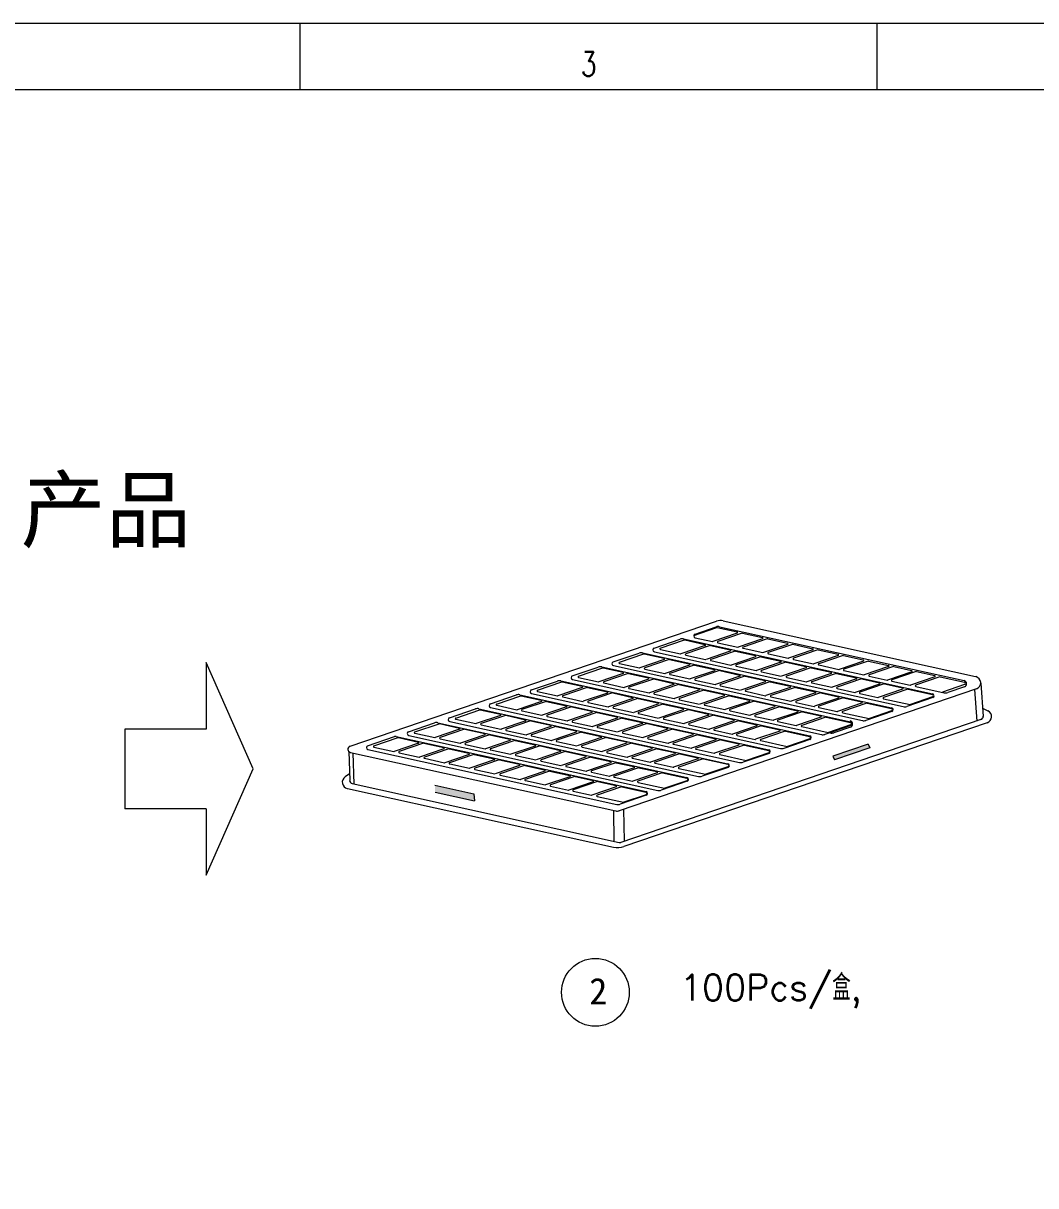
# Model space of a CAD drawing. Extents: x 2510 to 2658, y 709 to 763.
# Drawn here: x 2603.25 to 2624.22, y 739.29 to 763.36 of the extents above; entities that cross this region are included whole.
import ezdxf
from ezdxf.enums import TextEntityAlignment as Align

# ---------------------------------------------------------------- set-up
doc = ezdxf.new("R2010")
doc.units = 0
doc.header["$MEASUREMENT"] = 0
doc.layers.get('0').update_dxf_attribs({"linetype": 'CONTINUOUS', "lineweight": 20})
doc.layers.add('DIM', color=3, linetype='CONTINUOUS', lineweight=9)
doc.layers.add('HANBO', color=7, linetype='CONTINUOUS', lineweight=9)
doc.styles.add('ROMANS', font='ROMANS.SHX', dxfattribs={"bigfont": 'gbcbig.shx'})
doc.styles.get("Standard").update_dxf_attribs({"font": 'simplex.shx', "bigfont": 'gbcbig.shx'})
doc.styles.add('宋体', font='')
doc.styles.add('細', font='')
doc.styles.get('宋体').set_extended_font_data('SimSun')
doc.styles.get('細').set_extended_font_data('NSimSun')

msp = doc.modelspace()

# ---------------------------------------------------------------- hatches: boundary and pattern name
at = {"linetype": 'ByBlock'}
for points in [[(2620.015, 748.18), (2620.044, 748.105), (2620.776, 748.354), (2620.747, 748.429)], [(2612.588, 747.259), (2612.579, 747.4), (2611.769, 747.579), (2611.778, 747.438)]]:
    msp.add_hatch(color=3, dxfattribs=at).paths.add_polyline_path(points)

# ---------------------------------------------------------------- linework, layer by layer
at = {"color": 141, "linetype": 'ByBlock'}
for p, q in [((2610.014, 748.387), (2617.601, 750.974)), ((2617.134, 750.682), (2617.609, 750.844)), ((2617.16, 750.71), (2617.595, 750.859)), ((2617.616, 750.844), (2618.031, 750.753)), ((2617.667, 750.863), (2622.731, 749.746)), ((2617.744, 750.982), (2622.971, 749.829)), ((2616.312, 750.421), (2616.85, 750.605)), ((2616.44, 750.417), (2616.944, 750.588)), ((2616.921, 750.609), (2622.078, 749.471)), ((2616.951, 750.589), (2617.365, 750.497)), ((2617.164, 750.634), (2617.521, 750.555)), ((2618.032, 750.727), (2617.528, 750.555)), ((2618.134, 750.728), (2617.63, 750.556)), ((2618.555, 750.612), (2618.051, 750.44)), ((2618.141, 750.728), (2618.553, 750.637)), ((2618.656, 750.613), (2618.153, 750.441)), ((2618.664, 750.613), (2619.076, 750.522)), ((2615.464, 750.132), (2616.002, 750.316)), ((2616.073, 750.32), (2621.23, 749.182)), ((2616.316, 750.345), (2621.473, 749.207)), ((2616.442, 750.391), (2616.856, 750.3)), ((2617.367, 750.472), (2616.863, 750.3)), ((2617.469, 750.472), (2616.965, 750.301)), ((2617.889, 750.356), (2617.386, 750.185)), ((2617.476, 750.473), (2617.888, 750.382)), ((2617.991, 750.357), (2617.488, 750.186)), ((2617.632, 750.531), (2618.044, 750.44)), ((2617.998, 750.358), (2618.41, 750.267)), ((2618.154, 750.415), (2618.566, 750.325)), ((2619.077, 750.497), (2618.574, 750.325)), ((2619.179, 750.497), (2618.675, 750.326)), ((2619.6, 750.381), (2619.096, 750.21)), ((2619.186, 750.498), (2619.598, 750.407)), ((2619.701, 750.382), (2619.198, 750.21)), ((2619.709, 750.383), (2620.121, 750.292)), ((2615.592, 750.128), (2616.096, 750.299)), ((2615.594, 750.102), (2616.008, 750.011)), ((2616.519, 750.183), (2616.015, 750.011)), ((2616.103, 750.3), (2616.518, 750.208)), ((2616.621, 750.183), (2616.117, 750.012)), ((2616.628, 750.184), (2617.04, 750.093)), ((2616.967, 750.275), (2617.379, 750.184)), ((2617.489, 750.16), (2617.901, 750.069)), ((2618.412, 750.241), (2617.908, 750.069)), ((2618.514, 750.242), (2618.01, 750.07)), ((2618.934, 750.126), (2618.431, 749.954)), ((2618.521, 750.242), (2618.933, 750.151)), ((2619.036, 750.127), (2618.533, 749.955)), ((2618.677, 750.3), (2619.089, 750.209)), ((2619.043, 750.127), (2619.455, 750.036)), ((2619.199, 750.185), (2619.611, 750.094)), ((2620.122, 750.266), (2619.619, 750.094)), ((2620.224, 750.267), (2619.721, 750.095)), ((2619.722, 750.07), (2620.134, 749.979)), ((2620.645, 750.151), (2620.141, 749.979)), ((2620.231, 750.267), (2620.643, 750.176)), ((2620.747, 750.152), (2620.243, 749.98)), ((2620.754, 750.152), (2621.166, 750.061)), ((2614.617, 749.844), (2615.154, 750.027)), ((2614.745, 749.839), (2615.248, 750.01)), ((2615.671, 749.894), (2615.168, 749.722)), ((2615.226, 750.031), (2620.382, 748.893)), ((2615.255, 750.011), (2615.67, 749.919)), ((2615.773, 749.894), (2615.27, 749.723)), ((2615.469, 750.056), (2620.625, 748.918)), ((2615.78, 749.895), (2616.192, 749.804)), ((2616.119, 749.986), (2616.531, 749.895)), ((2617.042, 750.067), (2616.538, 749.896)), ((2617.143, 750.068), (2616.64, 749.897)), ((2616.641, 749.871), (2617.053, 749.78)), ((2617.564, 749.952), (2617.061, 749.78)), ((2617.151, 750.069), (2617.563, 749.978)), ((2617.666, 749.953), (2617.162, 749.781)), ((2618.087, 749.837), (2617.583, 749.665)), ((2617.673, 749.953), (2618.085, 749.862)), ((2618.189, 749.838), (2617.685, 749.666)), ((2618.012, 750.045), (2618.424, 749.954)), ((2618.196, 749.838), (2618.608, 749.747)), ((2618.534, 749.929), (2618.946, 749.839)), ((2619.457, 750.011), (2618.953, 749.839)), ((2619.559, 750.011), (2619.055, 749.84)), ((2619.979, 749.895), (2619.476, 749.724)), ((2619.566, 750.012), (2619.978, 749.921)), ((2620.081, 749.896), (2619.578, 749.724)), ((2620.089, 749.896), (2620.501, 749.806)), ((2620.244, 749.954), (2620.657, 749.863)), ((2621.167, 750.036), (2620.664, 749.864)), ((2621.269, 750.036), (2620.766, 749.865)), ((2620.767, 749.839), (2621.136, 749.758)), ((2621.646, 749.93), (2621.143, 749.758)), ((2621.74, 749.933), (2621.236, 749.761)), ((2621.276, 750.037), (2621.645, 749.955)), ((2621.747, 749.933), (2622.122, 749.85)), ((2613.769, 749.555), (2614.307, 749.738)), ((2613.897, 749.55), (2614.4, 749.721)), ((2614.824, 749.605), (2614.32, 749.433)), ((2614.378, 749.742), (2619.535, 748.604)), ((2614.408, 749.722), (2614.822, 749.63)), ((2614.925, 749.605), (2614.422, 749.434)), ((2614.621, 749.767), (2619.778, 748.629)), ((2614.746, 749.813), (2615.161, 749.722)), ((2614.933, 749.606), (2615.345, 749.515)), ((2615.271, 749.697), (2615.683, 749.606)), ((2616.194, 749.778), (2615.69, 749.607)), ((2616.296, 749.779), (2615.792, 749.608)), ((2616.716, 749.663), (2616.213, 749.491)), ((2616.303, 749.78), (2616.715, 749.689)), ((2616.818, 749.664), (2616.315, 749.492)), ((2616.825, 749.664), (2617.238, 749.573)), ((2617.164, 749.756), (2617.576, 749.665)), ((2617.686, 749.64), (2618.099, 749.55)), ((2618.609, 749.722), (2618.106, 749.55)), ((2618.711, 749.722), (2618.208, 749.551)), ((2619.132, 749.606), (2618.628, 749.435)), ((2618.718, 749.723), (2619.13, 749.632)), ((2619.234, 749.607), (2618.73, 749.435)), ((2619.057, 749.814), (2619.469, 749.723)), ((2619.241, 749.607), (2619.653, 749.517)), ((2619.579, 749.699), (2619.991, 749.608)), ((2620.502, 749.78), (2619.998, 749.608)), ((2620.604, 749.781), (2620.1, 749.609)), ((2620.981, 749.674), (2620.478, 749.503)), ((2621.074, 749.677), (2620.571, 749.505)), ((2620.611, 749.781), (2620.98, 749.7)), ((2621.081, 749.677), (2621.456, 749.595)), ((2621.237, 749.735), (2621.612, 749.653)), ((2622.123, 749.825), (2621.62, 749.653)), ((2622.232, 749.824), (2621.728, 749.652)), ((2621.73, 749.627), (2622.321, 749.496)), ((2622.239, 749.824), (2622.74, 749.714)), ((2622.743, 749.663), (2622.281, 749.505)), ((2622.738, 749.618), (2622.392, 749.5)), ((2623.075, 749.69), (2623.125, 749.006)), ((2612.921, 749.266), (2613.459, 749.449)), ((2613.049, 749.261), (2613.553, 749.432)), ((2613.53, 749.453), (2618.687, 748.315)), ((2613.56, 749.433), (2613.974, 749.341)), ((2613.773, 749.478), (2618.93, 748.34)), ((2613.898, 749.524), (2614.313, 749.433)), ((2614.423, 749.408), (2614.835, 749.317)), ((2615.346, 749.489), (2614.843, 749.318)), ((2615.448, 749.49), (2614.944, 749.319)), ((2615.869, 749.374), (2615.365, 749.202)), ((2615.455, 749.491), (2615.867, 749.4)), ((2615.971, 749.375), (2615.467, 749.203)), ((2622.986, 749.573), (2615.588, 747.051)), ((2615.794, 749.582), (2616.206, 749.491)), ((2615.978, 749.375), (2616.39, 749.284)), ((2616.316, 749.467), (2616.728, 749.376)), ((2617.239, 749.548), (2616.735, 749.376)), ((2617.341, 749.549), (2616.837, 749.377)), ((2616.839, 749.351), (2617.251, 749.261)), ((2617.761, 749.433), (2617.258, 749.261)), ((2617.348, 749.549), (2617.76, 749.458)), ((2617.863, 749.433), (2617.36, 749.262)), ((2617.871, 749.434), (2618.283, 749.343)), ((2618.209, 749.525), (2618.621, 749.434)), ((2618.732, 749.41), (2619.144, 749.319)), ((2619.654, 749.491), (2619.151, 749.319)), ((2619.756, 749.492), (2619.253, 749.32)), ((2620.133, 749.385), (2619.63, 749.214)), ((2620.227, 749.388), (2619.723, 749.216)), ((2619.763, 749.492), (2620.132, 749.411)), ((2620.102, 749.584), (2620.47, 749.502)), ((2620.234, 749.388), (2620.609, 749.306)), ((2620.572, 749.48), (2620.947, 749.397)), ((2621.458, 749.569), (2620.954, 749.398)), ((2621.567, 749.568), (2621.063, 749.397)), ((2621.064, 749.371), (2621.612, 749.25)), ((2622.082, 749.395), (2621.545, 749.211)), ((2621.574, 749.569), (2622.075, 749.458)), ((2622.078, 749.407), (2621.619, 749.251)), ((2622.95, 749.561), (2622.997, 748.91)), ((2612.074, 748.977), (2612.611, 749.16)), ((2612.202, 748.972), (2612.705, 749.143)), ((2612.683, 749.164), (2617.839, 748.026)), ((2612.712, 749.144), (2613.127, 749.052)), ((2612.926, 749.189), (2618.082, 748.051)), ((2613.051, 749.235), (2613.465, 749.144)), ((2613.976, 749.316), (2613.472, 749.144)), ((2614.078, 749.316), (2613.574, 749.145)), ((2613.576, 749.119), (2613.988, 749.028)), ((2614.498, 749.2), (2613.995, 749.029)), ((2614.085, 749.317), (2614.497, 749.226)), ((2614.6, 749.201), (2614.097, 749.03)), ((2614.607, 749.202), (2615.02, 749.111)), ((2614.946, 749.293), (2615.358, 749.202)), ((2615.468, 749.178), (2615.881, 749.087)), ((2616.391, 749.259), (2615.888, 749.087)), ((2616.493, 749.26), (2615.99, 749.088)), ((2616.914, 749.144), (2616.41, 748.972)), ((2616.5, 749.26), (2616.912, 749.169)), ((2617.016, 749.144), (2616.512, 748.973)), ((2617.023, 749.145), (2617.435, 749.054)), ((2617.361, 749.236), (2617.773, 749.145)), ((2618.284, 749.317), (2617.781, 749.146)), ((2618.386, 749.318), (2617.882, 749.146)), ((2617.884, 749.121), (2618.296, 749.03)), ((2618.807, 749.202), (2618.303, 749.03)), ((2618.393, 749.319), (2618.805, 749.228)), ((2618.908, 749.203), (2618.405, 749.031)), ((2618.916, 749.203), (2619.284, 749.122)), ((2619.254, 749.295), (2619.623, 749.213)), ((2619.724, 749.191), (2620.1, 749.108)), ((2620.61, 749.28), (2620.107, 749.109)), ((2620.719, 749.279), (2620.215, 749.108)), ((2620.726, 749.28), (2621.227, 749.169)), ((2621.23, 749.118), (2620.772, 748.962)), ((2623.113, 749.175), (2623.226, 749.12)), ((2611.226, 748.688), (2611.763, 748.871)), ((2611.835, 748.875), (2616.992, 747.737)), ((2612.078, 748.9), (2617.234, 747.762)), ((2612.203, 748.946), (2612.617, 748.855)), ((2613.128, 749.027), (2612.625, 748.855)), ((2613.23, 749.027), (2612.726, 748.856)), ((2613.651, 748.911), (2613.147, 748.74)), ((2613.237, 749.028), (2613.649, 748.937)), ((2613.753, 748.912), (2613.249, 748.741)), ((2613.76, 748.913), (2614.172, 748.822)), ((2614.098, 749.004), (2614.51, 748.913)), ((2615.021, 749.085), (2614.517, 748.913)), ((2615.123, 749.086), (2614.619, 748.914)), ((2614.621, 748.889), (2615.033, 748.798)), ((2615.543, 748.97), (2615.04, 748.798)), ((2615.13, 749.086), (2615.542, 748.995)), ((2615.645, 748.971), (2615.142, 748.799)), ((2623.08, 748.939), (2615.62, 746.396)), ((2615.653, 748.971), (2616.065, 748.88)), ((2623.211, 748.875), (2615.686, 746.309)), ((2615.991, 749.062), (2616.403, 748.972)), ((2616.514, 748.947), (2616.926, 748.856)), ((2617.436, 749.028), (2616.933, 748.857)), ((2617.538, 749.029), (2617.035, 748.857)), ((2617.959, 748.913), (2617.455, 748.741)), ((2617.545, 749.03), (2617.957, 748.939)), ((2618.061, 748.914), (2617.557, 748.742)), ((2618.068, 748.914), (2618.437, 748.833)), ((2618.406, 749.006), (2618.775, 748.924)), ((2619.286, 749.096), (2618.782, 748.925)), ((2619.379, 749.099), (2618.875, 748.927)), ((2618.877, 748.902), (2619.252, 748.819)), ((2619.762, 748.991), (2619.259, 748.82)), ((2619.871, 748.99), (2619.368, 748.819)), ((2619.386, 749.099), (2619.761, 749.017)), ((2619.878, 748.991), (2620.38, 748.88)), ((2620.217, 749.082), (2620.764, 748.961)), ((2621.234, 749.106), (2620.697, 748.922)), ((2611.354, 748.683), (2611.857, 748.854)), ((2611.355, 748.657), (2611.77, 748.566)), ((2612.28, 748.738), (2611.777, 748.566)), ((2611.864, 748.855), (2612.279, 748.763)), ((2612.382, 748.738), (2611.879, 748.567)), ((2612.389, 748.739), (2612.802, 748.648)), ((2612.728, 748.83), (2613.14, 748.739)), ((2613.25, 748.715), (2613.663, 748.624)), ((2614.173, 748.796), (2613.67, 748.624)), ((2614.275, 748.797), (2613.772, 748.625)), ((2614.696, 748.681), (2614.192, 748.509)), ((2614.282, 748.797), (2614.694, 748.706)), ((2614.798, 748.682), (2614.294, 748.51)), ((2614.805, 748.682), (2615.217, 748.591)), ((2615.143, 748.773), (2615.555, 748.683)), ((2616.066, 748.855), (2615.563, 748.683)), ((2616.168, 748.855), (2615.664, 748.684)), ((2615.666, 748.658), (2616.078, 748.567)), ((2616.589, 748.739), (2616.085, 748.568)), ((2616.175, 748.856), (2616.587, 748.765)), ((2616.69, 748.74), (2616.187, 748.568)), ((2616.698, 748.741), (2617.11, 748.65)), ((2617.213, 748.625), (2616.71, 748.453)), ((2617.036, 748.832), (2617.448, 748.741)), ((2617.22, 748.625), (2617.589, 748.544)), ((2617.559, 748.717), (2617.927, 748.635)), ((2618.438, 748.807), (2617.934, 748.636)), ((2618.531, 748.81), (2618.028, 748.638)), ((2618.915, 748.702), (2618.411, 748.531)), ((2619.023, 748.701), (2618.52, 748.53)), ((2618.538, 748.81), (2618.913, 748.728)), ((2619.031, 748.702), (2619.532, 748.591)), ((2619.369, 748.793), (2619.917, 748.672)), ((2620.387, 748.817), (2619.849, 748.633)), ((2620.382, 748.829), (2619.924, 748.673)), ((2620.377, 748.785), (2620.032, 748.667)), ((2610.378, 748.399), (2610.933, 748.588)), ((2610.506, 748.394), (2611.01, 748.565)), ((2611.433, 748.449), (2610.929, 748.277)), ((2610.969, 748.59), (2616.144, 747.448)), ((2611.017, 748.566), (2611.431, 748.474)), ((2611.535, 748.449), (2611.031, 748.278)), ((2611.23, 748.611), (2616.387, 747.473)), ((2611.542, 748.45), (2611.954, 748.359)), ((2611.88, 748.541), (2612.292, 748.45)), ((2612.803, 748.622), (2612.299, 748.451)), ((2612.905, 748.623), (2612.401, 748.452)), ((2612.403, 748.426), (2612.815, 748.335)), ((2613.326, 748.507), (2612.822, 748.336)), ((2612.912, 748.624), (2613.324, 748.533)), ((2613.427, 748.508), (2612.924, 748.336)), ((2613.848, 748.392), (2613.345, 748.22)), ((2613.435, 748.508), (2613.847, 748.417)), ((2613.95, 748.393), (2613.446, 748.221)), ((2613.773, 748.6), (2614.185, 748.509)), ((2613.957, 748.393), (2614.369, 748.302)), ((2614.296, 748.484), (2614.708, 748.394)), ((2615.218, 748.566), (2614.715, 748.394)), ((2615.32, 748.566), (2614.817, 748.395)), ((2615.741, 748.45), (2615.237, 748.279)), ((2615.327, 748.567), (2615.739, 748.476)), ((2615.843, 748.451), (2615.339, 748.279)), ((2615.85, 748.452), (2616.262, 748.361)), ((2616.188, 748.543), (2616.6, 748.452)), ((2617.111, 748.624), (2616.608, 748.452)), ((2616.711, 748.428), (2617.08, 748.346)), ((2617.59, 748.518), (2617.087, 748.347)), ((2617.683, 748.521), (2617.18, 748.349)), ((2618.067, 748.413), (2617.564, 748.242)), ((2618.176, 748.412), (2617.672, 748.241)), ((2617.691, 748.521), (2618.066, 748.439)), ((2618.029, 748.613), (2618.404, 748.53)), ((2618.183, 748.413), (2618.684, 748.302)), ((2618.521, 748.504), (2619.069, 748.383)), ((2619.539, 748.528), (2619.001, 748.344)), ((2619.535, 748.54), (2619.076, 748.384)), ((2609.986, 748.279), (2610.006, 747.675)), ((2610.021, 748.26), (2615.516, 747.047)), ((2610.071, 748.249), (2610.092, 747.605)), ((2610.382, 748.322), (2615.539, 747.184)), ((2610.508, 748.368), (2610.922, 748.277)), ((2611.032, 748.252), (2611.445, 748.161)), ((2611.955, 748.333), (2611.452, 748.162)), ((2612.057, 748.334), (2611.554, 748.163)), ((2612.478, 748.218), (2611.974, 748.047)), ((2612.064, 748.335), (2612.476, 748.244)), ((2612.58, 748.219), (2612.076, 748.047)), ((2612.587, 748.219), (2612.999, 748.128)), ((2612.925, 748.311), (2613.337, 748.22)), ((2613.448, 748.195), (2613.86, 748.105)), ((2614.371, 748.277), (2613.867, 748.105)), ((2614.472, 748.277), (2613.969, 748.106)), ((2614.893, 748.161), (2614.39, 747.99)), ((2614.48, 748.278), (2614.892, 748.187)), ((2614.995, 748.162), (2614.492, 747.99)), ((2614.818, 748.369), (2615.23, 748.278)), ((2615.002, 748.163), (2615.414, 748.072)), ((2615.341, 748.254), (2615.753, 748.163)), ((2616.263, 748.335), (2615.76, 748.163)), ((2616.365, 748.336), (2615.862, 748.164)), ((2616.743, 748.229), (2616.239, 748.058)), ((2616.836, 748.232), (2616.332, 748.06)), ((2616.372, 748.336), (2616.741, 748.255)), ((2616.843, 748.232), (2617.218, 748.15)), ((2617.181, 748.324), (2617.556, 748.241)), ((2617.674, 748.215), (2618.221, 748.094)), ((2618.691, 748.239), (2618.154, 748.055)), ((2618.687, 748.251), (2618.228, 748.095)), ((2611.555, 748.137), (2611.967, 748.046)), ((2612.078, 748.022), (2612.49, 747.931)), ((2613, 748.103), (2612.497, 747.931)), ((2613.102, 748.104), (2612.599, 747.932)), ((2612.6, 747.906), (2613.012, 747.816)), ((2613.523, 747.988), (2613.019, 747.816)), ((2613.109, 748.104), (2613.521, 748.013)), ((2613.625, 747.988), (2613.121, 747.817)), ((2613.632, 747.989), (2614.044, 747.898)), ((2613.97, 748.08), (2614.382, 747.989)), ((2614.493, 747.965), (2614.905, 747.874)), ((2615.416, 748.046), (2614.912, 747.874)), ((2615.518, 748.047), (2615.014, 747.875)), ((2615.895, 747.94), (2615.391, 747.769)), ((2615.988, 747.943), (2615.484, 747.771)), ((2615.525, 748.047), (2615.893, 747.966)), ((2615.863, 748.139), (2616.232, 748.057)), ((2615.995, 747.943), (2616.37, 747.861)), ((2616.334, 748.035), (2616.709, 747.952)), ((2617.219, 748.124), (2616.716, 747.953)), ((2617.328, 748.124), (2616.824, 747.952)), ((2616.826, 747.926), (2617.374, 747.806)), ((2617.844, 747.95), (2617.306, 747.766)), ((2617.335, 748.124), (2617.836, 748.013)), ((2617.839, 747.962), (2617.381, 747.806)), ((2610.001, 747.815), (2609.911, 747.753)), ((2613.123, 747.791), (2613.535, 747.7)), ((2614.045, 747.872), (2613.542, 747.701)), ((2614.147, 747.873), (2613.644, 747.701)), ((2613.645, 747.676), (2614.057, 747.585)), ((2614.568, 747.757), (2614.064, 747.585)), ((2614.154, 747.874), (2614.567, 747.783)), ((2614.67, 747.758), (2614.166, 747.586)), ((2614.677, 747.758), (2615.046, 747.677)), ((2615.015, 747.85), (2615.384, 747.768)), ((2615.486, 747.746), (2615.861, 747.663)), ((2616.372, 747.835), (2615.868, 747.664)), ((2616.48, 747.835), (2615.977, 747.663)), ((2616.487, 747.835), (2616.989, 747.724)), ((2616.992, 747.673), (2616.533, 747.517)), ((2609.958, 747.514), (2615.472, 746.297)), ((2610.058, 747.613), (2615.585, 746.394)), ((2614.168, 747.561), (2614.536, 747.479)), ((2615.047, 747.651), (2614.544, 747.48)), ((2615.14, 747.654), (2614.637, 747.482)), ((2614.638, 747.457), (2615.013, 747.374)), ((2615.524, 747.546), (2615.02, 747.375)), ((2615.633, 747.546), (2615.129, 747.374)), ((2615.147, 747.655), (2615.522, 747.572)), ((2615.64, 747.546), (2616.141, 747.435)), ((2615.978, 747.637), (2616.526, 747.517)), ((2616.996, 747.661), (2616.458, 747.477)), ((2615.13, 747.348), (2615.678, 747.228)), ((2616.148, 747.372), (2615.611, 747.188)), ((2616.144, 747.384), (2615.685, 747.228)), ((2615.469, 747.058), (2615.479, 746.417)), ((2615.68, 747.083), (2615.691, 746.42))]:
    msp.add_line(p, q, dxfattribs=at)
at = {"linetype": 'ByBlock'}
for p, q in [((2620.747, 748.429), (2620.015, 748.18)), ((2620.747, 748.429), (2620.776, 748.354)), ((2620.015, 748.18), (2620.044, 748.105)), ((2620.776, 748.354), (2620.044, 748.105)), ((2611.769, 747.579), (2612.579, 747.4)), ((2611.778, 747.438), (2612.588, 747.259)), ((2612.579, 747.4), (2612.588, 747.259))]:
    msp.add_line(p, q, dxfattribs=at)
at = {"color": 141, "linetype": 'ByBlock'}
for centre, radius, start, end in [((2617.638, 750.733), 0.133, 77.5605, 108.8246), ((2617.687, 750.723), 0.266, 77.5605, 108.8246), ((2617.613, 750.831), 0.0133, 77.5605, 108.8246), ((2616.893, 750.479), 0.133, 77.5605, 108.8246), ((2616.948, 750.576), 0.0133, 77.5605, 108.8246), ((2617.173, 750.673), 0.0398, 108.8246, 257.5605), ((2617.524, 750.568), 0.0133, 257.5605, 288.8246), ((2617.635, 750.544), 0.0133, 108.8246, 257.5605), ((2618.028, 750.74), 0.0133, 288.8246, 77.5605), ((2618.138, 750.715), 0.0133, 77.5605, 108.8246), ((2618.55, 750.624), 0.0133, 288.8246, 77.5605), ((2618.661, 750.6), 0.0133, 77.5605, 108.8246), ((2616.045, 750.19), 0.133, 77.5605, 108.8246), ((2616.325, 750.384), 0.0398, 108.8246, 257.5605), ((2616.444, 750.404), 0.0133, 108.8246, 257.5605), ((2617.362, 750.484), 0.0133, 288.8246, 77.5605), ((2617.473, 750.46), 0.0133, 77.5605, 108.8246), ((2617.885, 750.369), 0.0133, 288.8246, 77.5605), ((2617.995, 750.345), 0.0133, 77.5605, 108.8246), ((2618.047, 750.453), 0.0133, 257.5605, 288.8246), ((2618.157, 750.428), 0.0133, 108.8246, 257.5605), ((2618.569, 750.338), 0.0133, 257.5605, 288.8246), ((2618.68, 750.313), 0.0133, 108.8246, 257.5605), ((2619.073, 750.509), 0.0133, 288.8246, 77.5605), ((2619.183, 750.485), 0.0133, 77.5605, 108.8246), ((2619.595, 750.394), 0.0133, 288.8246, 77.5605), ((2619.706, 750.37), 0.0133, 77.5605, 108.8246), ((2615.477, 750.095), 0.0398, 108.8246, 257.5605), ((2615.597, 750.115), 0.0133, 108.8246, 257.5605), ((2616.1, 750.287), 0.0133, 77.5605, 108.8246), ((2616.515, 750.195), 0.0133, 288.8246, 77.5605), ((2616.625, 750.171), 0.0133, 77.5605, 108.8246), ((2616.859, 750.313), 0.0133, 257.5605, 288.8246), ((2616.969, 750.288), 0.0133, 108.8246, 257.5605), ((2617.037, 750.08), 0.0133, 288.8246, 77.5605), ((2617.381, 750.197), 0.0133, 257.5605, 288.8246), ((2617.492, 750.173), 0.0133, 108.8246, 257.5605), ((2617.904, 750.082), 0.0133, 257.5605, 288.8246), ((2618.014, 750.058), 0.0133, 108.8246, 257.5605), ((2618.408, 750.254), 0.0133, 288.8246, 77.5605), ((2618.518, 750.229), 0.0133, 77.5605, 108.8246), ((2618.93, 750.138), 0.0133, 288.8246, 77.5605), ((2619.041, 750.114), 0.0133, 77.5605, 108.8246), ((2619.092, 750.222), 0.0133, 257.5605, 288.8246), ((2619.202, 750.198), 0.0133, 108.8246, 257.5605), ((2619.614, 750.107), 0.0133, 257.5605, 288.8246), ((2619.725, 750.083), 0.0133, 108.8246, 257.5605), ((2620.118, 750.279), 0.0133, 288.8246, 77.5605), ((2620.228, 750.254), 0.0133, 77.5605, 108.8246), ((2620.64, 750.163), 0.0133, 288.8246, 77.5605), ((2620.751, 750.139), 0.0133, 77.5605, 108.8246), ((2614.63, 749.806), 0.0398, 108.8246, 257.5605), ((2614.749, 749.826), 0.0133, 108.8246, 257.5605), ((2615.197, 749.901), 0.133, 77.5605, 108.8246), ((2615.253, 749.998), 0.0133, 77.5605, 108.8246), ((2615.667, 749.906), 0.0133, 288.8246, 77.5605), ((2615.777, 749.882), 0.0133, 77.5605, 108.8246), ((2616.011, 750.024), 0.0133, 257.5605, 288.8246), ((2616.122, 749.999), 0.0133, 108.8246, 257.5605), ((2616.534, 749.908), 0.0133, 257.5605, 288.8246), ((2616.644, 749.884), 0.0133, 108.8246, 257.5605), ((2617.148, 750.056), 0.0133, 77.5605, 108.8246), ((2617.56, 749.965), 0.0133, 288.8246, 77.5605), ((2617.67, 749.94), 0.0133, 77.5605, 108.8246), ((2618.082, 749.849), 0.0133, 288.8246, 77.5605), ((2618.193, 749.825), 0.0133, 77.5605, 108.8246), ((2618.427, 749.967), 0.0133, 257.5605, 288.8246), ((2618.537, 749.942), 0.0133, 108.8246, 257.5605), ((2619.06, 749.827), 0.0133, 108.8246, 257.5605), ((2619.453, 750.023), 0.0133, 288.8246, 77.5605), ((2619.563, 749.999), 0.0133, 77.5605, 108.8246), ((2619.975, 749.908), 0.0133, 288.8246, 77.5605), ((2620.086, 749.884), 0.0133, 77.5605, 108.8246), ((2620.137, 749.992), 0.0133, 257.5605, 288.8246), ((2620.247, 749.967), 0.0133, 108.8246, 257.5605), ((2620.659, 749.876), 0.0133, 257.5605, 288.8246), ((2620.77, 749.852), 0.0133, 108.8246, 257.5605), ((2621.163, 750.048), 0.0133, 288.8246, 77.5605), ((2621.273, 750.024), 0.0133, 77.5605, 108.8246), ((2621.642, 749.942), 0.0133, 288.8246, 77.5605), ((2621.744, 749.92), 0.0133, 77.5605, 108.8246), ((2622.119, 749.837), 0.0133, 288.8246, 77.5605), ((2622.943, 749.699), 0.133, 288.8246, 77.5605), ((2614.349, 749.612), 0.133, 77.5605, 108.8246), ((2614.405, 749.709), 0.0133, 77.5605, 108.8246), ((2614.819, 749.617), 0.0133, 288.8246, 77.5605), ((2614.93, 749.593), 0.0133, 77.5605, 108.8246), ((2615.163, 749.735), 0.0133, 257.5605, 288.8246), ((2615.274, 749.71), 0.0133, 108.8246, 257.5605), ((2615.686, 749.619), 0.0133, 257.5605, 288.8246), ((2615.796, 749.595), 0.0133, 108.8246, 257.5605), ((2616.19, 749.791), 0.0133, 288.8246, 77.5605), ((2616.3, 749.767), 0.0133, 77.5605, 108.8246), ((2616.712, 749.676), 0.0133, 288.8246, 77.5605), ((2616.823, 749.651), 0.0133, 77.5605, 108.8246), ((2617.056, 749.793), 0.0133, 257.5605, 288.8246), ((2617.167, 749.769), 0.0133, 108.8246, 257.5605), ((2617.579, 749.678), 0.0133, 257.5605, 288.8246), ((2617.689, 749.653), 0.0133, 108.8246, 257.5605), ((2618.605, 749.734), 0.0133, 288.8246, 77.5605), ((2618.715, 749.71), 0.0133, 77.5605, 108.8246), ((2619.127, 749.619), 0.0133, 288.8246, 77.5605), ((2619.238, 749.595), 0.0133, 77.5605, 108.8246), ((2619.472, 749.736), 0.0133, 257.5605, 288.8246), ((2619.582, 749.712), 0.0133, 108.8246, 257.5605), ((2619.994, 749.621), 0.0133, 257.5605, 288.8246), ((2620.105, 749.597), 0.0133, 108.8246, 257.5605), ((2620.498, 749.793), 0.0133, 288.8246, 77.5605), ((2620.608, 749.768), 0.0133, 77.5605, 108.8246), ((2620.977, 749.687), 0.0133, 288.8246, 77.5605), ((2621.079, 749.664), 0.0133, 77.5605, 108.8246), ((2621.139, 749.771), 0.0133, 257.5605, 288.8246), ((2621.24, 749.748), 0.0133, 108.8246, 257.5605), ((2621.454, 749.582), 0.0133, 288.8246, 77.5605), ((2621.615, 749.666), 0.0133, 257.5605, 288.8246), ((2621.615, 749.666), 0.0133, 257.5605, 288.8246), ((2621.733, 749.64), 0.0133, 108.8246, 257.5605), ((2622.236, 749.811), 0.0133, 77.5605, 108.8246), ((2622.717, 749.681), 0.0664, 288.8246, 77.5605), ((2622.735, 749.688), 0.0266, 288.8246, 77.5605), ((2613.502, 749.323), 0.133, 77.5605, 108.8246), ((2613.557, 749.42), 0.0133, 77.5605, 108.8246), ((2613.782, 749.517), 0.0398, 108.8246, 257.5605), ((2613.901, 749.537), 0.0133, 108.8246, 257.5605), ((2614.316, 749.446), 0.0133, 257.5605, 288.8246), ((2614.426, 749.421), 0.0133, 108.8246, 257.5605), ((2615.342, 749.502), 0.0133, 288.8246, 77.5605), ((2615.452, 749.478), 0.0133, 77.5605, 108.8246), ((2615.864, 749.387), 0.0133, 288.8246, 77.5605), ((2615.975, 749.362), 0.0133, 77.5605, 108.8246), ((2616.209, 749.504), 0.0133, 257.5605, 288.8246), ((2616.319, 749.48), 0.0133, 108.8246, 257.5605), ((2616.731, 749.389), 0.0133, 257.5605, 288.8246), ((2616.842, 749.364), 0.0133, 108.8246, 257.5605), ((2617.235, 749.56), 0.0133, 288.8246, 77.5605), ((2617.345, 749.536), 0.0133, 77.5605, 108.8246), ((2617.757, 749.445), 0.0133, 288.8246, 77.5605), ((2617.868, 749.421), 0.0133, 77.5605, 108.8246), ((2618.212, 749.538), 0.0133, 108.8246, 257.5605), ((2618.624, 749.447), 0.0133, 257.5605, 288.8246), ((2618.734, 749.423), 0.0133, 108.8246, 257.5605), ((2619.65, 749.504), 0.0133, 288.8246, 77.5605), ((2619.76, 749.479), 0.0133, 77.5605, 108.8246), ((2620.129, 749.398), 0.0133, 288.8246, 77.5605), ((2620.231, 749.376), 0.0133, 77.5605, 108.8246), ((2620.473, 749.515), 0.0133, 257.5605, 288.8246), ((2620.575, 749.493), 0.0133, 108.8246, 257.5605), ((2620.95, 749.41), 0.0133, 257.5605, 288.8246), ((2620.95, 749.41), 0.0133, 257.5605, 288.8246), ((2621.067, 749.384), 0.0133, 108.8246, 257.5605), ((2621.571, 749.556), 0.0133, 77.5605, 108.8246), ((2622.069, 749.432), 0.0266, 288.8246, 77.5605), ((2622.069, 749.432), 0.0398, 288.8246, 77.5605), ((2622.349, 749.626), 0.133, 257.5605, 288.8246), ((2612.654, 749.034), 0.133, 77.5605, 108.8246), ((2612.709, 749.131), 0.0133, 77.5605, 108.8246), ((2612.934, 749.228), 0.0398, 108.8246, 257.5605), ((2613.054, 749.248), 0.0133, 108.8246, 257.5605), ((2613.468, 749.157), 0.0133, 257.5605, 288.8246), ((2613.579, 749.132), 0.0133, 108.8246, 257.5605), ((2613.972, 749.328), 0.0133, 288.8246, 77.5605), ((2614.082, 749.304), 0.0133, 77.5605, 108.8246), ((2614.494, 749.213), 0.0133, 288.8246, 77.5605), ((2614.605, 749.189), 0.0133, 77.5605, 108.8246), ((2614.838, 749.33), 0.0133, 257.5605, 288.8246), ((2614.949, 749.306), 0.0133, 108.8246, 257.5605), ((2615.017, 749.098), 0.0133, 288.8246, 77.5605), ((2615.361, 749.215), 0.0133, 257.5605, 288.8246), ((2615.471, 749.191), 0.0133, 108.8246, 257.5605), ((2616.387, 749.271), 0.0133, 288.8246, 77.5605), ((2616.497, 749.247), 0.0133, 77.5605, 108.8246), ((2616.909, 749.156), 0.0133, 288.8246, 77.5605), ((2617.02, 749.132), 0.0133, 77.5605, 108.8246), ((2617.364, 749.249), 0.0133, 108.8246, 257.5605), ((2617.776, 749.158), 0.0133, 257.5605, 288.8246), ((2617.887, 749.134), 0.0133, 108.8246, 257.5605), ((2618.28, 749.33), 0.0133, 288.8246, 77.5605), ((2618.39, 749.306), 0.0133, 77.5605, 108.8246), ((2618.802, 749.215), 0.0133, 288.8246, 77.5605), ((2618.913, 749.19), 0.0133, 77.5605, 108.8246), ((2619.146, 749.332), 0.0133, 257.5605, 288.8246), ((2619.257, 749.308), 0.0133, 108.8246, 257.5605), ((2619.281, 749.109), 0.0133, 288.8246, 77.5605), ((2619.626, 749.226), 0.0133, 257.5605, 288.8246), ((2619.727, 749.204), 0.0133, 108.8246, 257.5605), ((2620.102, 749.121), 0.0133, 257.5605, 288.8246), ((2620.102, 749.121), 0.0133, 257.5605, 288.8246), ((2620.22, 749.095), 0.0133, 108.8246, 257.5605), ((2620.606, 749.293), 0.0133, 288.8246, 77.5605), ((2620.723, 749.267), 0.0133, 77.5605, 108.8246), ((2621.222, 749.143), 0.0266, 288.8246, 77.5605), ((2621.222, 749.143), 0.0398, 288.8246, 77.5605), ((2621.502, 749.337), 0.133, 257.5605, 288.8246), ((2621.615, 749.263), 0.0133, 257.5605, 288.8246), ((2623.168, 749), 0.133, 288.8246, 63.9871), ((2611.806, 748.745), 0.133, 77.5605, 108.8246), ((2612.086, 748.939), 0.0398, 108.8246, 257.5605), ((2612.206, 748.959), 0.0133, 108.8246, 257.5605), ((2613.124, 749.039), 0.0133, 288.8246, 77.5605), ((2613.234, 749.015), 0.0133, 77.5605, 108.8246), ((2613.646, 748.924), 0.0133, 288.8246, 77.5605), ((2613.757, 748.9), 0.0133, 77.5605, 108.8246), ((2613.991, 749.041), 0.0133, 257.5605, 288.8246), ((2614.101, 749.017), 0.0133, 108.8246, 257.5605), ((2614.513, 748.926), 0.0133, 257.5605, 288.8246), ((2614.624, 748.902), 0.0133, 108.8246, 257.5605), ((2615.127, 749.073), 0.0133, 77.5605, 108.8246), ((2615.539, 748.982), 0.0133, 288.8246, 77.5605), ((2615.65, 748.958), 0.0133, 77.5605, 108.8246), ((2615.883, 749.1), 0.0133, 257.5605, 288.8246), ((2615.994, 749.075), 0.0133, 108.8246, 257.5605), ((2616.062, 748.867), 0.0133, 288.8246, 77.5605), ((2616.516, 748.96), 0.0133, 108.8246, 257.5605), ((2617.432, 749.041), 0.0133, 288.8246, 77.5605), ((2617.542, 749.017), 0.0133, 77.5605, 108.8246), ((2617.955, 748.926), 0.0133, 288.8246, 77.5605), ((2618.065, 748.901), 0.0133, 77.5605, 108.8246), ((2618.299, 749.043), 0.0133, 257.5605, 288.8246), ((2618.409, 749.019), 0.0133, 108.8246, 257.5605), ((2618.778, 748.937), 0.0133, 257.5605, 288.8246), ((2618.88, 748.915), 0.0133, 108.8246, 257.5605), ((2619.383, 749.087), 0.0133, 77.5605, 108.8246), ((2619.758, 749.004), 0.0133, 288.8246, 77.5605), ((2619.875, 748.978), 0.0133, 77.5605, 108.8246), ((2620.356, 748.848), 0.0664, 288.8246, 77.5605), ((2620.374, 748.854), 0.0266, 288.8246, 77.5605), ((2620.374, 748.854), 0.0398, 288.8246, 77.5605), ((2620.654, 749.048), 0.133, 257.5605, 288.8246), ((2620.767, 748.974), 0.0133, 257.5605, 288.8246), ((2623.059, 749.002), 0.0664, 288.8246, 4.1491), ((2611.239, 748.65), 0.0398, 108.8246, 257.5605), ((2611.358, 748.67), 0.0133, 108.8246, 257.5605), ((2611.862, 748.842), 0.0133, 77.5605, 108.8246), ((2612.276, 748.75), 0.0133, 288.8246, 77.5605), ((2612.387, 748.726), 0.0133, 77.5605, 108.8246), ((2612.62, 748.868), 0.0133, 257.5605, 288.8246), ((2612.731, 748.843), 0.0133, 108.8246, 257.5605), ((2612.799, 748.635), 0.0133, 288.8246, 77.5605), ((2613.143, 748.752), 0.0133, 257.5605, 288.8246), ((2613.253, 748.728), 0.0133, 108.8246, 257.5605), ((2613.776, 748.613), 0.0133, 108.8246, 257.5605), ((2614.169, 748.809), 0.0133, 288.8246, 77.5605), ((2614.279, 748.784), 0.0133, 77.5605, 108.8246), ((2614.691, 748.693), 0.0133, 288.8246, 77.5605), ((2614.802, 748.669), 0.0133, 77.5605, 108.8246), ((2615.036, 748.811), 0.0133, 257.5605, 288.8246), ((2615.146, 748.786), 0.0133, 108.8246, 257.5605), ((2615.669, 748.671), 0.0133, 108.8246, 257.5605), ((2616.172, 748.843), 0.0133, 77.5605, 108.8246), ((2616.584, 748.752), 0.0133, 288.8246, 77.5605), ((2616.695, 748.728), 0.0133, 77.5605, 108.8246), ((2616.928, 748.869), 0.0133, 257.5605, 288.8246), ((2617.039, 748.845), 0.0133, 108.8246, 257.5605), ((2617.107, 748.637), 0.0133, 288.8246, 77.5605), ((2617.217, 748.612), 0.0133, 77.5605, 108.8246), ((2617.451, 748.754), 0.0133, 257.5605, 288.8246), ((2617.562, 748.73), 0.0133, 108.8246, 257.5605), ((2617.93, 748.648), 0.0133, 257.5605, 288.8246), ((2618.032, 748.626), 0.0133, 108.8246, 257.5605), ((2618.434, 748.82), 0.0133, 288.8246, 77.5605), ((2618.535, 748.798), 0.0133, 77.5605, 108.8246), ((2618.91, 748.715), 0.0133, 288.8246, 77.5605), ((2619.028, 748.689), 0.0133, 77.5605, 108.8246), ((2619.255, 748.832), 0.0133, 257.5605, 288.8246), ((2619.255, 748.832), 0.0133, 257.5605, 288.8246), ((2619.372, 748.806), 0.0133, 108.8246, 257.5605), ((2619.806, 748.759), 0.133, 257.5605, 288.8246), ((2619.92, 748.685), 0.0133, 257.5605, 288.8246), ((2619.989, 748.793), 0.133, 257.5605, 288.8246), ((2610.035, 748.325), 0.0664, 108.8246, 257.5605), ((2610.391, 748.361), 0.0398, 108.8246, 257.5605), ((2610.51, 748.381), 0.0133, 108.8246, 257.5605), ((2610.955, 748.525), 0.0664, 77.5605, 108.8246), ((2611.428, 748.461), 0.0133, 288.8246, 77.5605), ((2611.539, 748.437), 0.0133, 77.5605, 108.8246), ((2611.773, 748.579), 0.0133, 257.5605, 288.8246), ((2611.883, 748.554), 0.0133, 108.8246, 257.5605), ((2612.295, 748.463), 0.0133, 257.5605, 288.8246), ((2612.406, 748.439), 0.0133, 108.8246, 257.5605), ((2612.909, 748.611), 0.0133, 77.5605, 108.8246), ((2613.321, 748.52), 0.0133, 288.8246, 77.5605), ((2613.432, 748.495), 0.0133, 77.5605, 108.8246), ((2613.665, 748.637), 0.0133, 257.5605, 288.8246), ((2613.844, 748.404), 0.0133, 288.8246, 77.5605), ((2613.954, 748.38), 0.0133, 77.5605, 108.8246), ((2614.188, 748.522), 0.0133, 257.5605, 288.8246), ((2614.298, 748.497), 0.0133, 108.8246, 257.5605), ((2614.821, 748.382), 0.0133, 108.8246, 257.5605), ((2615.214, 748.578), 0.0133, 288.8246, 77.5605), ((2615.325, 748.554), 0.0133, 77.5605, 108.8246), ((2615.737, 748.463), 0.0133, 288.8246, 77.5605), ((2615.847, 748.439), 0.0133, 77.5605, 108.8246), ((2616.081, 748.58), 0.0133, 257.5605, 288.8246), ((2616.191, 748.556), 0.0133, 108.8246, 257.5605), ((2616.603, 748.465), 0.0133, 257.5605, 288.8246), ((2616.714, 748.441), 0.0133, 108.8246, 257.5605), ((2617.586, 748.531), 0.0133, 288.8246, 77.5605), ((2617.688, 748.509), 0.0133, 77.5605, 108.8246), ((2618.063, 748.426), 0.0133, 288.8246, 77.5605), ((2618.18, 748.4), 0.0133, 77.5605, 108.8246), ((2618.407, 748.543), 0.0133, 257.5605, 288.8246), ((2618.407, 748.543), 0.0133, 257.5605, 288.8246), ((2618.524, 748.517), 0.0133, 108.8246, 257.5605), ((2619.526, 748.565), 0.0266, 288.8246, 77.5605), ((2619.526, 748.565), 0.0398, 288.8246, 77.5605), ((2610.925, 748.29), 0.0133, 257.5605, 288.8246), ((2611.035, 748.265), 0.0133, 108.8246, 257.5605), ((2611.447, 748.174), 0.0133, 257.5605, 288.8246), ((2611.558, 748.15), 0.0133, 108.8246, 257.5605), ((2611.951, 748.346), 0.0133, 288.8246, 77.5605), ((2612.061, 748.322), 0.0133, 77.5605, 108.8246), ((2612.473, 748.231), 0.0133, 288.8246, 77.5605), ((2612.584, 748.206), 0.0133, 77.5605, 108.8246), ((2612.818, 748.348), 0.0133, 257.5605, 288.8246), ((2612.928, 748.324), 0.0133, 108.8246, 257.5605), ((2613.34, 748.233), 0.0133, 257.5605, 288.8246), ((2613.451, 748.208), 0.0133, 108.8246, 257.5605), ((2614.366, 748.289), 0.0133, 288.8246, 77.5605), ((2614.477, 748.265), 0.0133, 77.5605, 108.8246), ((2614.889, 748.174), 0.0133, 288.8246, 77.5605), ((2614.999, 748.15), 0.0133, 77.5605, 108.8246), ((2615.233, 748.291), 0.0133, 257.5605, 288.8246), ((2615.344, 748.267), 0.0133, 108.8246, 257.5605), ((2615.756, 748.176), 0.0133, 257.5605, 288.8246), ((2615.866, 748.152), 0.0133, 108.8246, 257.5605), ((2616.259, 748.348), 0.0133, 288.8246, 77.5605), ((2616.37, 748.323), 0.0133, 77.5605, 108.8246), ((2616.738, 748.242), 0.0133, 288.8246, 77.5605), ((2616.84, 748.22), 0.0133, 77.5605, 108.8246), ((2617.082, 748.359), 0.0133, 257.5605, 288.8246), ((2617.184, 748.337), 0.0133, 108.8246, 257.5605), ((2617.215, 748.137), 0.0133, 288.8246, 77.5605), ((2617.559, 748.254), 0.0133, 257.5605, 288.8246), ((2617.559, 748.254), 0.0133, 257.5605, 288.8246), ((2617.676, 748.228), 0.0133, 108.8246, 257.5605), ((2618.678, 748.276), 0.0266, 288.8246, 77.5605), ((2618.678, 748.276), 0.0398, 288.8246, 77.5605), ((2618.959, 748.47), 0.133, 257.5605, 288.8246), ((2619.072, 748.396), 0.0133, 257.5605, 288.8246), ((2611.97, 748.059), 0.0133, 257.5605, 288.8246), ((2612.08, 748.035), 0.0133, 108.8246, 257.5605), ((2612.493, 747.944), 0.0133, 257.5605, 288.8246), ((2612.603, 747.919), 0.0133, 108.8246, 257.5605), ((2612.996, 748.115), 0.0133, 288.8246, 77.5605), ((2613.107, 748.091), 0.0133, 77.5605, 108.8246), ((2613.519, 748), 0.0133, 288.8246, 77.5605), ((2613.629, 747.976), 0.0133, 77.5605, 108.8246), ((2613.973, 748.093), 0.0133, 108.8246, 257.5605), ((2614.385, 748.002), 0.0133, 257.5605, 288.8246), ((2614.496, 747.978), 0.0133, 108.8246, 257.5605), ((2615.411, 748.059), 0.0133, 288.8246, 77.5605), ((2615.522, 748.034), 0.0133, 77.5605, 108.8246), ((2615.891, 747.953), 0.0133, 288.8246, 77.5605), ((2615.992, 747.931), 0.0133, 77.5605, 108.8246), ((2616.235, 748.07), 0.0133, 257.5605, 288.8246), ((2616.336, 748.048), 0.0133, 108.8246, 257.5605), ((2616.712, 747.965), 0.0133, 257.5605, 288.8246), ((2616.712, 747.965), 0.0133, 257.5605, 288.8246), ((2616.829, 747.939), 0.0133, 108.8246, 257.5605), ((2617.332, 748.111), 0.0133, 77.5605, 108.8246), ((2617.831, 747.987), 0.0266, 288.8246, 77.5605), ((2617.831, 747.987), 0.0398, 288.8246, 77.5605), ((2618.111, 748.181), 0.133, 257.5605, 288.8246), ((2618.224, 748.107), 0.0133, 257.5605, 288.8246), ((2609.986, 747.643), 0.133, 124.4446, 257.5605), ((2610.072, 747.678), 0.0664, 181.8371, 257.5605), ((2613.126, 747.804), 0.0133, 108.8246, 257.5605), ((2613.538, 747.713), 0.0133, 257.5605, 288.8246), ((2613.648, 747.689), 0.0133, 108.8246, 257.5605), ((2614.041, 747.885), 0.0133, 288.8246, 77.5605), ((2614.152, 747.861), 0.0133, 77.5605, 108.8246), ((2614.564, 747.77), 0.0133, 288.8246, 77.5605), ((2614.674, 747.745), 0.0133, 77.5605, 108.8246), ((2614.908, 747.887), 0.0133, 257.5605, 288.8246), ((2615.018, 747.863), 0.0133, 108.8246, 257.5605), ((2615.043, 747.664), 0.0133, 288.8246, 77.5605), ((2615.387, 747.781), 0.0133, 257.5605, 288.8246), ((2615.489, 747.759), 0.0133, 108.8246, 257.5605), ((2615.864, 747.676), 0.0133, 257.5605, 288.8246), ((2615.864, 747.676), 0.0133, 257.5605, 288.8246), ((2615.981, 747.65), 0.0133, 108.8246, 257.5605), ((2616.367, 747.848), 0.0133, 288.8246, 77.5605), ((2616.485, 747.822), 0.0133, 77.5605, 108.8246), ((2616.983, 747.698), 0.0266, 288.8246, 77.5605), ((2616.983, 747.698), 0.0398, 288.8246, 77.5605), ((2617.263, 747.892), 0.133, 257.5605, 288.8246), ((2617.376, 747.818), 0.0133, 257.5605, 288.8246), ((2614.06, 747.598), 0.0133, 257.5605, 288.8246), ((2614.171, 747.574), 0.0133, 108.8246, 257.5605), ((2614.539, 747.492), 0.0133, 257.5605, 288.8246), ((2614.641, 747.47), 0.0133, 108.8246, 257.5605), ((2615.145, 747.642), 0.0133, 77.5605, 108.8246), ((2615.52, 747.559), 0.0133, 288.8246, 77.5605), ((2615.637, 747.533), 0.0133, 77.5605, 108.8246), ((2616.135, 747.409), 0.0266, 288.8246, 77.5605), ((2616.135, 747.409), 0.0398, 288.8246, 77.5605), ((2616.415, 747.603), 0.133, 257.5605, 288.8246), ((2616.529, 747.529), 0.0133, 257.5605, 288.8246), ((2615.016, 747.387), 0.0133, 257.5605, 288.8246), ((2615.016, 747.387), 0.0133, 257.5605, 288.8246), ((2615.133, 747.361), 0.0133, 108.8246, 257.5605), ((2615.568, 747.314), 0.133, 257.5605, 288.8246), ((2615.681, 747.24), 0.0133, 257.5605, 288.8246), ((2615.545, 747.177), 0.133, 257.5605, 288.8246), ((2615.558, 746.687), 0.398, 257.5605, 288.8246), ((2615.599, 746.458), 0.0664, 257.5605, 288.8246)]:
    msp.add_arc(centre, radius, start, end, dxfattribs=at)
at = {"layer": 'DIM', "color": 240, "linetype": 'ByBlock'}
for p, q in [((2607.032, 750.121), (2607.032, 748.744)), ((2608.008, 747.919), (2607.032, 750.121)), ((2607.032, 748.744), (2605.346, 748.744)), ((2605.346, 748.744), (2605.346, 747.093)), ((2607.032, 745.717), (2608.008, 747.919)), ((2607.032, 747.093), (2605.346, 747.093)), ((2607.032, 747.093), (2607.032, 745.717))]:
    msp.add_line(p, q, dxfattribs=at)
at = {"layer": 'DIM', "linetype": 'ByBlock'}
msp.add_circle((2615.095, 743.292), 0.702, dxfattribs=at)
at = {"layer": 'HANBO'}
for p, q in [((2608.979, 761.989), (2608.979, 763.358)), ((2620.934, 761.989), (2620.934, 763.358))]:
    msp.add_line(p, q, dxfattribs=at)
at = {"layer": 'HANBO', "linetype": 'Continuous', "lineweight": 0}
for points in [[(2581.004, 763.358), (2658.168, 763.358), (2658.168, 708.602), (2581.004, 708.602)], [(2582.372, 761.989), (2656.799, 761.989), (2656.801, 709.971), (2582.372, 709.971)]]:
    msp.add_lwpolyline(points, close=True, dxfattribs=at)

# ---------------------------------------------------------------- texts
at = {"layer": 'DIM', "linetype": 'ByBlock', "style": '宋体'}
msp.add_text('产品', height=1.2943, dxfattribs=at).set_placement((2603.191, 752.639))
at = {"layer": 'DIM', "linetype": 'ByBlock', "insert": (2614.968, 743.591), "char_height": 0.55085, "width": 0.06914, "attachment_point": 1, "style": '細'}
msp.add_mtext('{\\fSimSun|b0|i0|c134|p54;2}', dxfattribs=at)
at = {"layer": 'DIM', "linetype": 'ByBlock', "insert": (2616.845, 743.659), "char_height": 0.5333, "width": 13.00784, "attachment_point": 1}
msp.add_mtext('100Pcs/{\\Fromanc,gbcbig|c134;盒},', dxfattribs=at)
at = {"layer": 'HANBO', "style": 'ROMANS', "width": 0.75}
msp.add_text('3', height=0.503, dxfattribs=at).set_placement((2614.956, 762.263), align=Align.CENTER)

doc.saveas('drawing.dxf')
